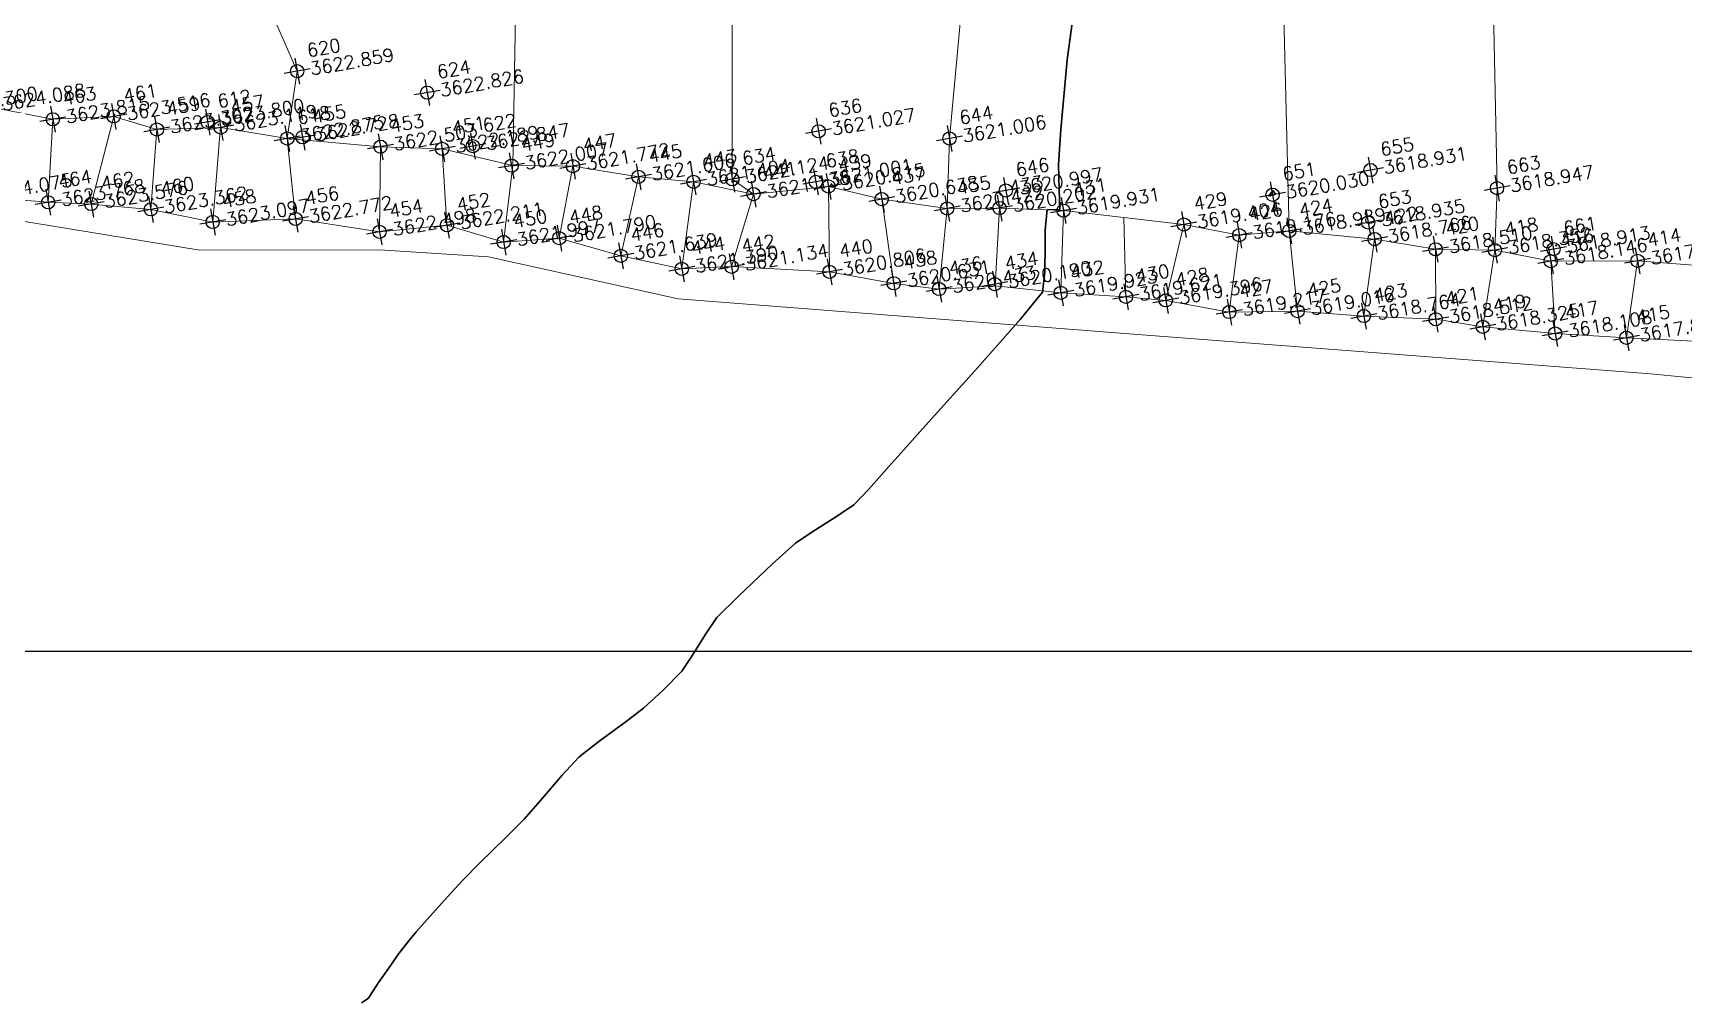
# Model space of a CAD drawing. Header units: millimetres. Extents: x 736950 to 738835, y 8500595 to 8502131.
# Drawn here: x 737865.63 to 737878.12, y 8501297.34 to 8501304.68 of the extents above; entities that cross this region are included whole.
import ezdxf

# ---------------------------------------------------------------- set-up
doc = ezdxf.new("R2010")
doc.units = ezdxf.units.MM
doc.layers.add('CONT-MJR', color=80, linetype='Continuous', lineweight=30)
doc.layers.add('pista', color=251, linetype='Continuous', lineweight=5)
doc.layers.add('Cuadricula Coordenadas', color=5, linetype='Continuous')
doc.styles.add('5mm', font='arial.ttf', dxfattribs={"height": 3})

msp = doc.modelspace()

# ---------------------------------------------------------------- hatches: boundary and pattern name
at = {"layer": 'pista'}
h = msp.add_hatch(dxfattribs=at)
h.set_pattern_fill('HONEY', color=256, scale=3, angle=9.94991650582834, style=0)
h.set_pattern_definition([(9.94991650582834, (1479841.21072825, -18.49207214638591), (0.4979252195647159, 0.4170677100899267), [0.375, -0.75]), (129.9499165058283, (1479841.21072825, -18.49207214638591), (-0.6101538418184378, 0.222682034283025), [0.3749999999999999, -0.7499999999999998]), (69.94991650582834, (1479841.21072825, -18.49207214638591), (-0.112228622253722, 0.6397497443729518), [-0.75, 0.375])])
h.paths.add_polyline_path([(737744.7999806425, 8501250.923935566), (737743.4751223363, 8501250.754223157), (737756.465848178, 8501242.026572531), (737763.5739612179, 8501242.006896213), (737770.002546867, 8501243.455222024), (737769.8468594846, 8501244.342704736), (737763.4750639071, 8501242.907173423), (737756.7405500773, 8501242.925815564)])
h.paths.add_polyline_path([(737794.2809870465, 8501256.017245878), (737809.7820272583, 8501263.709828075), (737823.391616501, 8501273.483615467), (737837.0791595323, 8501280.557800073), (737851.5530432165, 8501285.77819753), (737870.8510758049, 8501293.050216693, -0.9976846880626209), (737871.0089264096, 8501292.63424804), (737865.2748787645, 8501289.581801567, 0.7845063948290762), (737866.1540430214, 8501286.121818589), (737883.2588851704, 8501291.348365877), (737897.4188924351, 8501296.516943583), (737903.2981396064, 8501301.44146652, -0.5512150924587264), (737904.1219025984, 8501301.177325813), (737906.855912117, 8501297.98174819, 0.5618964424650519), (737910.2738656431, 8501298.536066804), (737914.22079628, 8501308.558674501), (737925.6412323939, 8501300.72656757, 0.340189525830376), (737928.7023693406, 8501300.894137181), (737936.9171069289, 8501306.117412793, -0.358727273887905), (737938.1716059428, 8501305.962964654), (737943.1732157968, 8501301.051021611, 0.3417074120720416), (737946.0555081918, 8501300.709858142), (737955.8779356404, 8501307.072689936), (737971.8320576148, 8501314.464803053), (737988.5677626224, 8501323.411181662), (738023.1375471824, 8501336.282937778), (738044.4246208373, 8501357.728329657), (738061.4456776979, 8501362.208386911), (738078.9085143938, 8501363.070318012), (738112.0997810266, 8501372.051506756), (738118.6561313582, 8501373.365123207), (738128.3493353954, 8501376.976906104), (738155.2251721952, 8501366.826195797), (738176.6167526407, 8501363.543890122), (738193.8053773039, 8501353.328603027), (738204.7313956148, 8501340.877429372), (738207.705198212, 8501335.751671141), (738214.35685511, 8501331.742925933), (738229.9282901662, 8501313.374534177), (738233.5603594936, 8501308.186787868), (738234.53883727, 8501308.358438132), (738230.6417003467, 8501313.924784988), (738214.9478837823, 8501332.43754055), (738208.3676942562, 8501336.403214611), (738205.4657963786, 8501341.405035153), (738194.387784551, 8501354.029418997), (738176.9261677533, 8501364.406946706), (738155.4549153853, 8501367.70147717), (738128.3514754312, 8501377.93815071), (738118.4090486554, 8501374.233504975), (738111.8936108743, 8501372.928085677), (738078.7671659255, 8501363.964436961), (738061.3074614278, 8501363.102660457), (738043.958527311, 8501358.536303693), (738022.6381405202, 8501337.057350922), (737988.196920163, 8501324.233464561), (737971.4304040315, 8501315.270615296), (737955.4419368334, 8501307.862588815), (737945.5806043665, 8501301.47455489, -0.3391433520832071), (737943.8038299843, 8501301.693147572), (737938.8116631231, 8501306.59581691, 0.3560082385246841), (737936.4342009705, 8501306.876887502), (737928.158540546, 8501301.61487459, -0.3502196171718997), (737926.1502499409, 8501301.468794718), (737914.5128481541, 8501309.44969617, 0.4302069892023044), (737913.4330382891, 8501309.014522241), (737909.4507249827, 8501298.90206584, -0.5704007069138802), (737907.5397775185, 8501298.566836312), (737904.9064502402, 8501301.644734057, 0.4931454261128044), (737902.7202336333, 8501302.131411942), (737896.9620044216, 8501297.308254998), (737882.9728831241, 8501292.20205278), (737866.0373022418, 8501287.027224885, -0.7384715771871906), (737865.6977918843, 8501288.787355538), (737871.5108758068, 8501291.881875956, 0.9119586051647783), (737870.5337161538, 8501293.892406015), (737851.2416702455, 8501286.62264278), (737836.7183275839, 8501281.384406622), (737822.9200107896, 8501274.252970394), (737809.3164408724, 8501264.483505804), (737793.8201376351, 8501256.79327439), (737778.9884914039, 8501246.402265295), (737769.846859484, 8501244.34270474), (737770.0025468671, 8501243.455222024), (737779.3594973255, 8501245.563292695)])
h.paths.add_polyline_path([(738260.5182952256, 8501271.251537092), (738234.538837269, 8501308.358438132), (738233.56035949, 8501308.186787868), (738259.6897886079, 8501270.86568047), (738269.3749442189, 8501234.589470252), (738274.5057655985, 8501215.583008338), (738279.7983711922, 8501189.602392923), (738280.7089290785, 8501189.641305126), (738275.382018582, 8501215.790318219), (738270.2441657205, 8501234.822827347)])

# ---------------------------------------------------------------- linework, layer by layer
at = {"linetype": 'Continuous', "extrusion": (0.9849591664230046, 0.172787269436437, 0)}
for points, elevation in [([(8245943.655062787, 0), (8245943.45506279, 0)], 2195686.653162655), ([(8245943.325062787, 0), (8245943.125062787, 0)], 2195687.594162655), ([(8245943.616062785, 0), (8245943.416062788, 0)], 2195684.768162655), ([(8245943.558062787, 0), (8245943.358062787, 0)], 2195685.226162654), ([(8245943.393062786, 0), (8245943.193062789, 0)], 2195685.919162655), ([(8245943.335062785, 0), (8245943.135062787, 0)], 2195686.009162654), ([(8245943.404062788, 0), (8245943.204062789, 0)], 2195685.531162654), ([(8245943.166062788, 0), (8245942.966062788, 0)], 2195686.491162654), ([(8245943.155062786, 0), (8245942.955062788, 0)], 2195686.606162654), ([(8245942.525062788, 0), (8245942.325062786, 0)], 2195690.462162655), ([(8245942.300062789, 0), (8245942.100062788, 0)], 2195691.429162655), ([(8245942.983062788, 0), (8245942.783062789, 0)], 2195687.176162655), ([(8245942.887062785, 0), (8245942.687062788, 0)], 2195687.632162654), ([(8245942.866062786, 0), (8245942.666062786, 0)], 2195687.865162655), ([(8245942.670062786, 0), (8245942.470062786, 0)], 2195688.128162654), ([(8245942.586062787, 0), (8245942.386062788, 0)], 2195688.585162655), ([(8245942.421062786, 0), (8245942.221062788, 0)], 2195689.060162655), ([(8245941.514062786, 0), (8245941.314062786, 0)], 2195694.526162655), ([(8245942.312062787, 0), (8245942.112062788, 0)], 2195689.463162654), ([(8245942.280062788, 0), (8245942.080062788, 0)], 2195689.756162654), ([(8245942.142062789, 0), (8245941.942062785, 0)], 2195689.894162654), ([(8245942.151062787, 0), (8245941.951062786, 0)], 2195690.375162654), ([(8245942.101062789, 0), (8245941.901062788, 0)], 2195690.463162655), ([(8245941.838062786, 0), (8245941.638062787, 0)], 2195691.781162655), ([(8245941.213062787, 0), (8245941.013062787, 0)], 2195695.446162655), ([(8245943.003062787, 0), (8245942.803062787, 0)], 2195684.625162655), ([(8245942.934062786, 0), (8245942.734062787, 0)], 2195684.943162654), ([(8245942.816062788, 0), (8245942.616062789, 0)], 2195685.381162655), ([(8245941.937062786, 0), (8245941.737062789, 0)], 2195690.844162655), ([(8245941.781062787, 0), (8245941.581062788, 0)], 2195691.320162655), ([(8245941.716062786, 0), (8245941.516062787, 0)], 2195691.711162655), ([(8245941.613062787, 0), (8245941.413062787, 0)], 2195692.184162654), ([(8245941.458062787, 0), (8245941.258062785, 0)], 2195693.764162655), ([(8245942.641062787, 0), (8245942.441062788, 0)], 2195685.826162655), ([(8245942.555062789, 0), (8245942.355062789, 0)], 2195686.448162655), ([(8245942.310062787, 0), (8245942.110062787, 0)], 2195687.568162654), ([(8245941.352062786, 0), (8245941.152062786, 0)], 2195693.064162654), ([(8245941.126062786, 0), (8245940.926062788, 0)], 2195694.440162655), ([(8245942.350062788, 0), (8245942.150062787, 0)], 2195687.057162655), ([(8245942.111062788, 0), (8245941.911062787, 0)], 2195687.969162654), ([(8245942.067062789, 0), (8245941.867062788, 0)], 2195688.389162655), ([(8245941.200062785, 0), (8245941.000062788, 0)], 2195693.463162655), ([(8245941.166062787, 0), (8245940.966062788, 0)], 2195693.841162655), ([(8245940.994062787, 0), (8245940.794062788, 0)], 2195694.467162654), ([(8245941.855062786, 0), (8245941.655062786, 0)], 2195688.824162654), ([(8245940.838062789, 0), (8245940.638062788, 0)], 2195694.908162654), ([(8245940.754062787, 0), (8245940.554062787, 0)], 2195695.348162655), ([(8245940.685062786, 0), (8245940.485062788, 0)], 2195695.787162655), ([(8245941.678062788, 0), (8245941.478062788, 0)], 2195689.262162655), ([(8245941.628062787, 0), (8245941.428062788, 0)], 2195689.636162654), ([(8245941.463062787, 0), (8245941.263062788, 0)], 2195690.359162654), ([(8245940.599062786, 0), (8245940.399062788, 0)], 2195695.751162655), ([(8245940.488062785, 0), (8245940.288062787, 0)], 2195696.399162655), ([(8245941.293062786, 0), (8245941.093062788, 0)], 2195690.823162654), ([(8245941.191062788, 0), (8245940.991062788, 0)], 2195691.154162654), ([(8245941.155062786, 0), (8245940.955062787, 0)], 2195691.576162654), ([(8245941.004062788, 0), (8245940.804062788, 0)], 2195692.056162655), ([(8245940.888062786, 0), (8245940.688062789, 0)], 2195692.537162655), ([(8245940.810062787, 0), (8245940.610062787, 0)], 2195692.829162655), ([(8245940.640062787, 0), (8245940.440062787, 0)], 2195693.288162655), ([(8245940.557062787, 0), (8245940.357062787, 0)], 2195693.798162654), ([(8245940.434062785, 0), (8245940.234062786, 0)], 2195694.286162654), ([(8245940.316062788, 0), (8245940.116062787, 0)], 2195694.817162655), ([(8245940.198062789, 0), (8245939.998062789, 0)], 2195695.159162654), ([(8245940.054062787, 0), (8245939.854062788, 0)], 2195695.689162654), ([(8245939.929062787, 0), (8245939.729062787, 0)], 2195696.215162654)]:
    msp.add_lwpolyline(points, dxfattribs=dict(at, elevation=elevation))
at = {"linetype": 'Continuous', "extrusion": (-0.172787269436437, 0.9849591664230046, 0)}
for points, elevation in [([(-2195686.753162655, 0), (-2195686.553162655, 0)], 8245943.555062789), ([(-2195687.694162654, 0), (-2195687.494162655, 0)], 8245943.225062788), ([(-2195685.326162654, 0), (-2195685.126162654, 0)], 8245943.458062786), ([(-2195684.868162654, 0), (-2195684.668162654, 0)], 8245943.516062785), ([(-2195685.631162655, 0), (-2195685.431162655, 0)], 8245943.304062787), ([(-2195686.019162654, 0), (-2195685.819162655, 0)], 8245943.293062787), ([(-2195686.109162654, 0), (-2195685.909162654, 0)], 8245943.235062788), ([(-2195690.562162655, 0), (-2195690.362162654, 0)], 8245942.425062787), ([(-2195686.591162655, 0), (-2195686.391162654, 0)], 8245943.066062787), ([(-2195686.706162654, 0), (-2195686.506162655, 0)], 8245943.055062788), ([(-2195687.276162655, 0), (-2195687.076162655, 0)], 8245942.883062788), ([(-2195687.732162654, 0), (-2195687.532162655, 0)], 8245942.787062787), ([(-2195687.965162654, 0), (-2195687.765162654, 0)], 8245942.766062788), ([(-2195691.529162655, 0), (-2195691.329162654, 0)], 8245942.200062788), ([(-2195688.228162655, 0), (-2195688.028162655, 0)], 8245942.570062786), ([(-2195688.685162654, 0), (-2195688.485162654, 0)], 8245942.486062787), ([(-2195689.160162655, 0), (-2195688.960162655, 0)], 8245942.321062787), ([(-2195689.563162654, 0), (-2195689.363162654, 0)], 8245942.212062788), ([(-2195689.856162655, 0), (-2195689.656162655, 0)], 8245942.180062789), ([(-2195690.475162656, 0), (-2195690.275162655, 0)], 8245942.051062788), ([(-2195694.626162655, 0), (-2195694.426162655, 0)], 8245941.414062787), ([(-2195689.994162655, 0), (-2195689.794162654, 0)], 8245942.042062787), ([(-2195690.563162654, 0), (-2195690.363162655, 0)], 8245942.001062789), ([(-2195690.944162655, 0), (-2195690.744162654, 0)], 8245941.837062787), ([(-2195691.881162654, 0), (-2195691.681162655, 0)], 8245941.738062791), ([(-2195693.864162655, 0), (-2195693.664162654, 0)], 8245941.358062787), ([(-2195695.546162655, 0), (-2195695.346162654, 0)], 8245941.113062788), ([(-2195684.725162655, 0), (-2195684.525162654, 0)], 8245942.903062785), ([(-2195685.043162654, 0), (-2195684.843162654, 0)], 8245942.834062787), ([(-2195685.481162655, 0), (-2195685.281162654, 0)], 8245942.716062788), ([(-2195691.420162654, 0), (-2195691.220162654, 0)], 8245941.681062788), ([(-2195691.811162654, 0), (-2195691.611162655, 0)], 8245941.616062786), ([(-2195692.284162654, 0), (-2195692.084162655, 0)], 8245941.513062787), ([(-2195685.926162655, 0), (-2195685.726162655, 0)], 8245942.541062787), ([(-2195686.548162655, 0), (-2195686.348162654, 0)], 8245942.455062787), ([(-2195687.157162655, 0), (-2195686.957162654, 0)], 8245942.250062788), ([(-2195687.668162655, 0), (-2195687.468162654, 0)], 8245942.210062787), ([(-2195693.164162655, 0), (-2195692.964162655, 0)], 8245941.252062787), ([(-2195693.941162655, 0), (-2195693.741162654, 0)], 8245941.066062788), ([(-2195694.540162655, 0), (-2195694.340162654, 0)], 8245941.026062785), ([(-2195688.069162655, 0), (-2195687.869162655, 0)], 8245942.011062788), ([(-2195688.489162655, 0), (-2195688.289162653, 0)], 8245941.967062788), ([(-2195693.563162655, 0), (-2195693.363162654, 0)], 8245941.100062788), ([(-2195694.567162654, 0), (-2195694.367162655, 0)], 8245940.894062788), ([(-2195695.008162655, 0), (-2195694.808162654, 0)], 8245940.738062789), ([(-2195695.887162655, 0), (-2195695.687162654, 0)], 8245940.585062789), ([(-2195688.924162655, 0), (-2195688.724162654, 0)], 8245941.755062788), ([(-2195695.448162655, 0), (-2195695.248162654, 0)], 8245940.654062786), ([(-2195695.851162654, 0), (-2195695.651162655, 0)], 8245940.499062789), ([(-2195696.499162655, 0), (-2195696.299162655, 0)], 8245940.388062786), ([(-2195689.362162654, 0), (-2195689.162162655, 0)], 8245941.578062785), ([(-2195689.736162655, 0), (-2195689.536162654, 0)], 8245941.528062786), ([(-2195690.459162655, 0), (-2195690.259162654, 0)], 8245941.363062786), ([(-2195690.923162655, 0), (-2195690.723162654, 0)], 8245941.193062788), ([(-2195691.254162654, 0), (-2195691.054162654, 0)], 8245941.091062788), ([(-2195691.676162655, 0), (-2195691.476162654, 0)], 8245941.055062788), ([(-2195692.156162655, 0), (-2195691.956162655, 0)], 8245940.904062787), ([(-2195692.637162655, 0), (-2195692.437162654, 0)], 8245940.788062787), ([(-2195692.929162655, 0), (-2195692.729162654, 0)], 8245940.710062787), ([(-2195693.388162654, 0), (-2195693.188162655, 0)], 8245940.540062788), ([(-2195693.898162655, 0), (-2195693.698162654, 0)], 8245940.457062786), ([(-2195694.386162655, 0), (-2195694.186162655, 0)], 8245940.334062788), ([(-2195694.917162655, 0), (-2195694.717162654, 0)], 8245940.216062789), ([(-2195695.259162655, 0), (-2195695.059162655, 0)], 8245940.098062787), ([(-2195695.789162654, 0), (-2195695.589162654, 0)], 8245939.954062788), ([(-2195696.315162655, 0), (-2195696.115162654, 0)], 8245939.829062788)]:
    msp.add_lwpolyline(points, dxfattribs=dict(at, elevation=elevation))
at = {"linetype": 'Continuous'}
for centre in [(737867.62481892, 8501304.391703796), (737868.6086852945, 8501304.22926009), (737865.7749095949, 8501304.027586384), (737866.236042555, 8501304.04959532), (737866.5630643399, 8501303.950611727), (737866.9471291566, 8501304.006818637), (737867.0457971431, 8501303.96524186), (737867.6649194739, 8501303.89110321), (737871.5717779995, 8501303.936846646), (737867.5497485098, 8501303.882067224), (737868.2560656092, 8501303.820178976), (737868.7217945671, 8501303.80441389), (737868.9549185855, 8501303.823989183), (737872.5631106491, 8501303.882316124), (737869.2478291512, 8501303.676380238), (737869.7124696206, 8501303.67260745), (737875.7493399812, 8501303.643260391), (737870.2088351243, 8501303.59216314), (737870.6246074806, 8501303.55443586), (737870.9187297089, 8501303.573543837), (737871.5507089908, 8501303.553439425), (737871.6460247608, 8501303.519396747), (737865.7399790303, 8501303.399097836), (737866.0651183669, 8501303.386082005), (737871.0784987172, 8501303.461464116), (737872.0496313154, 8501303.423695393), (737872.989643994, 8501303.488086108), (737875.0084771835, 8501303.456438778), (737876.7075113823, 8501303.505751971), (737866.5169193794, 8501303.345537648), (737867.6129682872, 8501303.272827322), (737872.5454266926, 8501303.352288503), (737872.9417768995, 8501303.35582598), (737873.425459674, 8501303.336103562), (737866.9854639807, 8501303.250060128), (737868.2482298099, 8501303.17613814), (737868.7584554348, 8501303.225034067), (737874.3373212178, 8501303.231082018), (737874.7565835898, 8501303.150310347), (737875.1347729219, 8501303.182135323), (737875.7316749535, 8501303.24623653), (737869.1878087269, 8501303.098314889), (737869.6090942167, 8501303.127547339), (737875.7810767705, 8501303.120887175), (737876.2423985768, 8501303.043432733), (737876.6902947408, 8501303.03672256), (737877.1346141365, 8501303.04461399), (737870.0741823555, 8501302.993898457), (737870.5361778169, 8501302.895241508), (737870.9131919087, 8501302.910615988), (737877.1140153115, 8501302.95368716), (737877.7714482385, 8501302.956322841), (737871.6538272853, 8501302.873022923), (737872.1402221743, 8501302.785753157), (737872.9057410699, 8501302.779937606), (737872.4838679599, 8501302.74247991), (737873.4046123476, 8501302.71414666), (737873.89842103, 8501302.683002073), (737874.1995065135, 8501302.656629141), (737874.6809766067, 8501302.56849544), (737875.197647125, 8501302.574865336), (737875.6995600323, 8501302.538035547), (737876.2429622472, 8501302.513560407), (737876.6002071801, 8501302.45642847), (737877.1471169051, 8501302.406171603), (737877.6868038352, 8501302.373937812)]:
    msp.add_circle(centre, 0.05, dxfattribs=at)
at = {"layer": 'CONT-MJR', "extrusion": (0.9908362450253961, -0.1350686327167533, 0), "elevation": -417147.8114479606}
msp.add_lwpolyline([(8523064.165331628, 3620), (8523064.708830146, 3620)], dxfattribs=at)
at = {"layer": 'CONT-MJR', "extrusion": (0.9960567368604722, -0.08871852655938445, 0), "elevation": -19259.38407350739}
msp.add_lwpolyline([(8533244.112328187, 3620.000000000013), (8533244.643105062, 3620.000000000013)], dxfattribs=at)
at = {"layer": 'CONT-MJR', "extrusion": (0.9976611546138053, -0.06835364346286732, 0), "elevation": 155052.5342177273}
msp.add_lwpolyline([(8531856.785922265, 3620), (8531857.049675122, 3620)], dxfattribs=at)
at = {"layer": 'CONT-MJR', "elevation": 3620}
for points in [[(737873.39177613, 8501303.49455804), (737873.3871346294, 8501303.686400902)], [(737875.0122632628, 8501303.488487633), (737874.9763131704, 8501303.445638938)], [(737874.9763131704, 8501303.445638938), (737875.0287009111, 8501303.461538548)], [(737875.0181919509, 8501303.479041664), (737875.0122632628, 8501303.488487633)], [(737875.0287009111, 8501303.461538548), (737875.0270331808, 8501303.464405913)], [(737873.2940060436, 8501303.268311478), (737873.3023079535, 8501303.341125138)], [(737873.3023079535, 8501303.341125138), (737873.3972502123, 8501303.345941084)], [(737873.2870018019, 8501303.187935777), (737873.2940060436, 8501303.268311478)], [(737873.2875971308, 8501303.076835047), (737873.2870018019, 8501303.187935777)], [(737872.7546628367, 8501302.122914702), (737873.0985088887, 8501302.51182554)], [(737872.1038729158, 8501301.398784807), (737872.2158845537, 8501301.526332049)], [(737871.9521876725, 8501301.22837632), (737872.1038729158, 8501301.398784807)], [(737871.7083684055, 8501301.020642083), (737871.8375332275, 8501301.110118056)], [(737871.5284964568, 8501300.906814959), (737871.7083684055, 8501301.020642083)], [(737870.6121645335, 8501299.964089466), (737870.7180559882, 8501300.133177243)], [(737870.5353448782, 8501299.849004595), (737870.6121645335, 8501299.964089466)], [(737869.9080491269, 8501299.317887355), (737870.1139088215, 8501299.469794203)], [(737869.757856896, 8501299.199226888), (737869.9080491269, 8501299.317887355)], [(737869.3427744542, 8501298.730056323), (737869.4666424942, 8501298.871228075)], [(737869.2018811568, 8501298.58887452), (737869.3427744542, 8501298.730056323)], [(737869.0079890402, 8501298.398523346), (737869.2018811568, 8501298.58887452)], [(737868.8752209791, 8501298.2662846), (737869.0079890402, 8501298.398523346)], [(737868.6080864307, 8501297.970225342), (737868.759193257, 8501298.139118576)], [(737868.5248697847, 8501297.876246357), (737868.6080864307, 8501297.970225342)], [(737868.3948786613, 8501297.7135316), (737868.4594453732, 8501297.795227896)], [(737868.2413886836, 8501297.491916869), (737868.3152840354, 8501297.59917747)], [(737868.2010193727, 8501297.431016913), (737868.2413886836, 8501297.491916869)], [(737868.1611609288, 8501297.372768002), (737868.2010193727, 8501297.431016913)]]:
    msp.add_lwpolyline(points, dxfattribs=at)
at = {"layer": 'CONT-MJR', "extrusion": (0.9993223362090828, 0.03680853642323658, 0), "elevation": 1050293.901020669}
msp.add_lwpolyline([(8468382.280669516, 3620.000000000003), (8468382.42938725, 3620.000000000003)], dxfattribs=at)
at = {"layer": 'CONT-MJR', "extrusion": (0.8559466962570805, 0.5170640706591292, 0), "elevation": 5027300.266853938}
msp.add_lwpolyline([(6895133.949121625, 3620.000000000009), (6895133.96622053, 3620.000000000009)], dxfattribs=at)
at = {"layer": 'CONT-MJR', "extrusion": (0.9998530021224856, -0.01714567428399258, 0), "elevation": 592004.2482450616}
msp.add_lwpolyline([(8512704.531313485, 3620), (8512704.738378646, 3620)], dxfattribs=at)
at = {"layer": 'CONT-MJR', "extrusion": (0.9926550135624973, -0.1209794364726439, 0), "elevation": -296029.2156887754}
msp.add_lwpolyline([(8528128.257116774, 3620.000000000013), (8528128.409612758, 3620.000000000013)], dxfattribs=at)
at = {"layer": 'CONT-MJR', "extrusion": (0.7775348978905456, -0.628839790854824, 0), "elevation": -4772235.209224673}
msp.add_lwpolyline([(7074063.34541264, 3620), (7074063.611122754, 3620)], dxfattribs=at)
at = {"layer": 'CONT-MJR', "extrusion": (0.7427760712609983, -0.6695399226051247, 0), "elevation": -5143886.939620103}
msp.add_lwpolyline([(6808598.534558672, 3620), (6808599.058510755, 3620)], dxfattribs=at)
at = {"layer": 'CONT-MJR', "extrusion": (0.7409657090122241, -0.6715428639096778, 0), "elevation": -5162250.364349421}
msp.add_lwpolyline([(6794685.734039824, 3620), (6794686.013949648, 3620)], dxfattribs=at)
at = {"layer": 'CONT-MJR', "extrusion": (0.7179617887602607, -0.6960825165741249, 0), "elevation": -5387843.286534205}
msp.add_lwpolyline([(6617229.037389256, 3620.00000000001), (6617229.202103125, 3620.00000000001)], dxfattribs=at)
at = {"layer": 'CONT-MJR', "extrusion": (-0.6686392986174299, 0.743586907055518, 0), "elevation": 5828086.168161863}
msp.add_lwpolyline([(-6232975.092208614, 3620.00000000001), (-6232975.327326562, 3620.00000000001)], dxfattribs=at)
at = {"layer": 'CONT-MJR', "extrusion": (0.5572296435378099, -0.8303584312588904, 0), "elevation": -6647962.995841877}
msp.add_lwpolyline([(5349874.561192851, 3620), (5349874.718785082, 3620)], dxfattribs=at)
at = {"layer": 'CONT-MJR', "extrusion": (0.6858728382506276, -0.7277214094349764, 0), "elevation": -5680492.669778262}
msp.add_lwpolyline([(6367775.544652453, 3620.000000000013), (6367775.899967595, 3620.000000000013)], dxfattribs=at)
at = {"layer": 'CONT-MJR', "extrusion": (0.7062517629041523, -0.7079607668471306, 0), "elevation": -5497464.493900265}
msp.add_lwpolyline([(6526441.871029309, 3620.000000000003), (6526442.100929434, 3620.000000000003)], dxfattribs=at)
at = {"layer": 'CONT-MJR', "extrusion": (0.8266429217552228, -0.5627268252997975, 0), "elevation": -4173954.028612152}
msp.add_lwpolyline([(7442759.227461034, 3620.000000000013), (7442759.375705427, 3620.000000000013)], dxfattribs=at)
at = {"layer": 'CONT-MJR', "extrusion": (0.7113963040677735, -0.702791077460942, 0), "elevation": -5449719.30897563}
msp.add_lwpolyline([(6566361.920545274, 3620.000000000003), (6566362.120915495, 3620.000000000003)], dxfattribs=at)
at = {"layer": 'CONT-MJR', "extrusion": (-0.6788042408612924, 0.7343192783719659, 0), "elevation": 5741798.71266239}
msp.add_lwpolyline([(-6312550.548383057, 3620.00000000001), (-6312550.749219962, 3620.00000000001)], dxfattribs=at)
at = {"layer": 'CONT-MJR', "extrusion": (-0.6018578644610048, 0.7986032250037806, 0), "elevation": 6345072.242293823}
msp.add_lwpolyline([(-5705839.396635308, 3620.00000000001), (-5705839.563350439, 3620.00000000001)], dxfattribs=at)
at = {"layer": 'CONT-MJR', "extrusion": (0.7346784165974085, -0.6784155247235464, 0), "elevation": -5225316.371717958}
msp.add_lwpolyline([(6746303.147924609, 3620.000000000003), (6746303.333662948, 3620.000000000003)], dxfattribs=at)
at = {"layer": 'CONT-MJR', "extrusion": (0.7572433708605157, -0.6531328174941168, 0), "elevation": -4993730.521949339}
msp.add_lwpolyline([(6919478.977632541, 3620.000000000009), (6919479.230577465, 3620.000000000009)], dxfattribs=at)
at = {"layer": 'CONT-MJR', "extrusion": (0.738717971119685, -0.6740146579599113, 0), "elevation": -5184922.644709395}
msp.add_lwpolyline([(6777396.072560173, 3620), (6777396.244704386, 3620)], dxfattribs=at)
at = {"layer": 'CONT-MJR', "extrusion": (0.7780049021837174, -0.6282582050225085, 0), "elevation": -4766944.81457644}
msp.add_lwpolyline([(7077623.273484806, 3620), (7077623.377620989, 3620)], dxfattribs=at)
at = {"layer": 'CONT-MJR', "extrusion": (0.8207573729570369, -0.5712769334890596, 0), "elevation": -4250984.363095251}
msp.add_lwpolyline([(7399029.832701066, 3620), (7399029.972028637, 3620)], dxfattribs=at)
at = {"layer": 'CONT-MJR', "extrusion": (0.5703801674691056, -0.8213808279707502, 0), "elevation": -6561937.309536654}
msp.add_lwpolyline([(5455042.119288064, 3620), (5455042.180331701, 3620)], dxfattribs=at)
at = {"layer": 'Cuadricula Coordenadas', "color": 8}
msp.add_line((736950.2264744169, 8501300), (738552.8979275209, 8501300), dxfattribs=at)
at = {"layer": 'pista'}
for p, q in [((737865.7749095949, 8501304.027586384), (737865.7399790303, 8501303.399097836)), ((737866.236042555, 8501304.04959532), (737866.0651183669, 8501303.386082005)), ((737866.5630643399, 8501303.950611727), (737866.5169193794, 8501303.345537648)), ((737867.0444148451, 8501303.973121533), (737866.9854639807, 8501303.250060128)), ((737867.5497485098, 8501303.882067224), (737867.6129682872, 8501303.272827322)), ((737868.2560656092, 8501303.820178976), (737868.2482298099, 8501303.17613814)), ((737868.7217945671, 8501303.80441389), (737868.7584554348, 8501303.225034067)), ((737869.25684642, 8501303.677962098), (737869.1878087269, 8501303.098314889)), ((737869.7124696206, 8501303.67260745), (737869.6090942167, 8501303.127547339)), ((737870.2088351243, 8501303.59216314), (737870.0741823555, 8501302.993898457)), ((737870.6246074806, 8501303.55443586), (737870.5361778169, 8501302.895241508)), ((737871.0784987172, 8501303.461464116), (737870.9131919087, 8501302.910615988)), ((737871.6475798464, 8501303.510532113), (737871.6538272853, 8501302.873022923)), ((737864.895053739, 8501303.361240616), (737866.8881583473, 8501303.037380526)), ((737872.0496313154, 8501303.423695393), (737872.1402221743, 8501302.785753157)), ((737872.5454266926, 8501303.352288503), (737872.4838679599, 8501302.74247991)), ((737872.9417768995, 8501303.35582598), (737872.9081600918, 8501302.766148178)), ((737873.425459674, 8501303.336103562), (737873.4046123476, 8501302.71414666)), ((737873.89842103, 8501302.683002073), (737873.8813904459, 8501303.28359279)), ((737874.3373212178, 8501303.231082018), (737874.1995065135, 8501302.656629141)), ((737874.7565835898, 8501303.150310347), (737874.6809766067, 8501302.56849544)), ((737875.1347729219, 8501303.182135323), (737875.197647125, 8501302.574865336)), ((737875.7810767705, 8501303.120887175), (737875.6995600323, 8501302.538035547)), ((737866.8881583473, 8501303.037380526), (737868.2480611498, 8501303.038799986)), ((737868.2480611498, 8501303.038799986), (737869.0723193234, 8501302.987609563)), ((737869.0723193234, 8501302.987609563), (737870.5088492339, 8501302.667820876)), ((737876.2423985768, 8501303.043432733), (737876.2429622472, 8501302.513560407)), ((737876.6902947408, 8501303.03672256), (737876.6002071801, 8501302.45642847)), ((737877.1140153115, 8501302.95368716), (737877.1471169051, 8501302.406171603)), ((737877.7714482385, 8501302.956322841), (737877.6868038352, 8501302.373937812)), ((737870.5088492339, 8501302.667820876), (737873.8561106572, 8501302.409052836)), ((737873.8561106572, 8501302.409052836), (737877.8681145147, 8501302.101937605)), ((737877.8681145147, 8501302.101937605), (737882.3982842265, 8501301.6405139))]:
    msp.add_line(p, q, dxfattribs=at)
for points in [[(737869.3401796041, 8501308.376023779), (737867.3862866135, 8501308.581506575), (737867.3733913668, 8501306.83196386), (737867.203708091, 8501305.906728437), (737867.0874618288, 8501305.579724148), (737867.2009538156, 8501305.361045), (737867.62481892, 8501304.391703796), (737867.5497485098, 8501303.882067224)], [(737870.9232635032, 8501308.276056936), (737869.3401796041, 8501308.376023779), (737869.25684642, 8501303.677962098)], [(737872.957232714, 8501308.146553077), (737870.9232635032, 8501308.276056936), (737870.9187297089, 8501303.573543837), (737871.0784987172, 8501303.461464116)], [(737875.0144253946, 8501307.95411536), (737872.957232714, 8501308.146553077), (737872.5631106491, 8501303.882316124), (737872.5454266926, 8501303.352288503)], [(737877.1070965023, 8501307.763050752), (737875.0144253946, 8501307.95411536), (737875.1347729219, 8501303.182135323)], [(737879.3685021253, 8501307.667127853), (737877.1137821864, 8501307.767043775), (737876.6492436585, 8501306.314936526), (737876.7075113823, 8501303.505751971), (737876.6902947408, 8501303.03672256), (737876.6902947408, 8501303.03672256)], [(737878.3900179369, 8501302.90848428), (737877.7714482385, 8501302.956322841), (737877.1140153115, 8501302.95368716), (737876.6902947408, 8501303.03672256), (737876.2423985768, 8501303.043432733), (737875.7810767705, 8501303.120887175), (737875.1347729219, 8501303.182135323), (737874.7565835898, 8501303.150310347), (737874.3373212178, 8501303.231082018), (737873.425459674, 8501303.336103562), (737872.9417768995, 8501303.35582598), (737872.5454266926, 8501303.352288503), (737872.0496313154, 8501303.423695393), (737871.6460247608, 8501303.519396747), (737871.0784987172, 8501303.461464116), (737870.6246074806, 8501303.55443586), (737870.2088351243, 8501303.59216314), (737869.7124696206, 8501303.67260745), (737869.25684642, 8501303.677962098), (737868.7217945671, 8501303.80441389), (737868.2560656092, 8501303.820178976), (737867.5497485098, 8501303.882067224), (737867.0457971431, 8501303.96524186), (737866.5630643399, 8501303.950611727), (737866.236042555, 8501304.04959532), (737865.7749095949, 8501304.027586384), (737865.2902600724, 8501304.122269226)], [(737865.1881962739, 8501303.442408225), (737865.7399790303, 8501303.399097836), (737866.0651183669, 8501303.386082005), (737866.5169193794, 8501303.345537648), (737866.9854639807, 8501303.250060128), (737867.6129682872, 8501303.272827322), (737868.2482298099, 8501303.17613814), (737868.7584554348, 8501303.225034067), (737869.1878087269, 8501303.098314889), (737869.6090942167, 8501303.127547339), (737870.0741823555, 8501302.993898457), (737870.5361778169, 8501302.895241508), (737870.9127308449, 8501302.913244244), (737871.6538272853, 8501302.873022923), (737872.1402221743, 8501302.785753157), (737872.4838679599, 8501302.74247991), (737872.9081600918, 8501302.766148178), (737873.4046123476, 8501302.71414666), (737873.89842103, 8501302.683002073), (737874.1995065135, 8501302.656629141), (737874.6809766067, 8501302.56849544), (737875.197647125, 8501302.574865336), (737875.6995600323, 8501302.538035547), (737876.2429622472, 8501302.513560407), (737876.6002071801, 8501302.45642847), (737877.1471169051, 8501302.406171603), (737877.6868038352, 8501302.373937812), (737878.2501297855, 8501302.345850913)]]:
    msp.add_lwpolyline(points, dxfattribs=at)

# ---------------------------------------------------------------- texts
at = {"color": 2, "char_height": 0.1, "attachment_point": 1, "rotation": 9.94991650582834, "style": '5mm'}
for s, insert, width in [('\\Ftxt.shx;\\W1.0000000000;\\T1.0000000000;\\o\\l620', (737867.6904852556, 8501304.596124763), 0.3833333333333333), ('\\Ftxt.shx;\\W1.0000000000;\\T1.0000000000;\\o\\l624', (737868.67435163, 8501304.433681058), 0.4), ('\\Ftxt.shx;\\W1.0000000000;\\T1.0000000000;\\o\\l463', (737865.8405759304, 8501304.232007353), 0.4), ('\\Ftxt.shx;\\W1.0000000000;\\T1.0000000000;\\o\\l461', (737866.3017088905, 8501304.25401629), 0.3666666666666667), ('\\Ftxt.shx;\\W1.0000000000;\\T1.0000000000;\\o\\l459', (737866.6287306754, 8501304.155032696), 0.4), ('\\Ftxt.shx;\\W1.0000000000;\\T1.0000000000;\\o\\l612', (737867.0127954921, 8501304.211239606), 0.3666666666666667), ('\\Ftxt.shx;\\W1.0000000000;\\T1.0000000000;\\o\\l457', (737867.1114634786, 8501304.169662828), 0.4), ('\\Ftxt.shx;\\W1.0000000000;\\T1.0000000000;\\o\\l618', (737867.6154148453, 8501304.086488193), 0.3666666666666667), ('\\Ftxt.shx;\\W1.0000000000;\\T1.0000000000;\\o\\l455', (737867.7305858094, 8501304.095524179), 0.4), ('\\Ftxt.shx;\\W1.0000000000;\\T1.0000000000;\\o\\l453', (737868.3217319447, 8501304.024599945), 0.4), ('\\Ftxt.shx;\\W1.0000000000;\\T1.0000000000;\\o\\l622', (737869.020584921, 8501304.02841015), 0.4), ('\\Ftxt.shx;\\W1.0000000000;\\T1.0000000000;\\o\\l636', (737871.637444335, 8501304.141267613), 0.4), ('\\Ftxt.shx;\\W1.0000000000;\\T1.0000000000;\\o\\l644', (737872.6287769846, 8501304.08673709), 0.4), ('\\Ftxt.shx;\\W1.0000000000;\\T1.0000000000;\\o\\l451', (737868.7874609026, 8501304.00883486), 0.3666666666666667), ('\\Ftxt.shx;\\W1.0000000000;\\T1.0000000000;\\o\\l449', (737869.3134954867, 8501303.880801205), 0.4), ('\\Ftxt.shx;\\W1.0000000000;\\T1.0000000000;\\o\\l447', (737869.7781359561, 8501303.877028419), 0.4), ('\\Ftxt.shx;\\W1.0000000000;\\T1.0000000000;\\o\\l445', (737870.2745014598, 8501303.796584109), 0.4), ('\\Ftxt.shx;\\W1.0000000000;\\T1.0000000000;\\o\\l634', (737870.9843960444, 8501303.777964806), 0.4), ('\\Ftxt.shx;\\W1.0000000000;\\T1.0000000000;\\o\\l655', (737875.8150063168, 8501303.847681358), 0.4), ('\\Ftxt.shx;\\W1.0000000000;\\T1.0000000000;\\o\\l443', (737870.6902738161, 8501303.75885683), 0.4), ('\\Ftxt.shx;\\W1.0000000000;\\T1.0000000000;\\o\\l441', (737871.1441650527, 8501303.665885083), 0.3666666666666667), ('\\Ftxt.shx;\\W1.0000000000;\\T1.0000000000;\\o\\l638', (737871.6163753263, 8501303.757860392), 0.4), ('\\Ftxt.shx;\\W1.0000000000;\\T1.0000000000;\\o\\l439', (737871.7116910963, 8501303.723817715), 0.4), ('\\Ftxt.shx;\\W1.0000000000;\\T1.0000000000;\\o\\l646', (737873.0553103295, 8501303.692507075), 0.4), ('\\Ftxt.shx;\\W1.0000000000;\\T1.0000000000;\\o\\l651', (737875.074143519, 8501303.660859747), 0.3666666666666667), ('\\Ftxt.shx;\\W1.0000000000;\\T1.0000000000;\\o\\l663', (737876.7731777178, 8501303.710172938), 0.4), ('\\Ftxt.shx;\\W1.0000000000;\\T1.0000000000;\\o\\l464', (737865.8056453659, 8501303.603518803), 0.4), ('\\Ftxt.shx;\\W1.0000000000;\\T1.0000000000;\\o\\l462', (737866.1307847024, 8501303.590502972), 0.4), ('\\Ftxt.shx;\\W1.0000000000;\\T1.0000000000;\\o\\l460', (737866.5825857149, 8501303.549958616), 0.3833333333333333), ('\\Ftxt.shx;\\W1.0000000000;\\T1.0000000000;\\o\\l437', (737872.1152976509, 8501303.628116362), 0.4), ('\\Ftxt.shx;\\W1.0000000000;\\T1.0000000000;\\o\\l435', (737872.6110930281, 8501303.556709472), 0.4), ('\\Ftxt.shx;\\W1.0000000000;\\T1.0000000000;\\o\\l433', (737873.007443235, 8501303.560246946), 0.4), ('\\Ftxt.shx;\\W1.0000000000;\\T1.0000000000;\\o\\l431', (737873.4911260095, 8501303.540524531), 0.3666666666666667), ('\\Ftxt.shx;\\W1.0000000000;\\T1.0000000000;\\o\\l458', (737867.0511303162, 8501303.454481095), 0.4), ('\\Ftxt.shx;\\W1.0000000000;\\T1.0000000000;\\o\\l456', (737867.6786346227, 8501303.47724829), 0.4), ('\\Ftxt.shx;\\W1.0000000000;\\T1.0000000000;\\o\\l452', (737868.8241217703, 8501303.429455034), 0.4), ('\\Ftxt.shx;\\W1.0000000000;\\T1.0000000000;\\o\\l429', (737874.4029875533, 8501303.435502985), 0.4), ('\\Ftxt.shx;\\W1.0000000000;\\T1.0000000000;\\o\\l653', (737875.797341289, 8501303.450657496), 0.4), ('\\Ftxt.shx;\\W1.0000000000;\\T1.0000000000;\\o\\l454', (737868.3138961454, 8501303.380559107), 0.4), ('\\Ftxt.shx;\\W1.0000000000;\\T1.0000000000;\\o\\l450', (737869.2534750624, 8501303.302735858), 0.3833333333333333), ('\\Ftxt.shx;\\W1.0000000000;\\T1.0000000000;\\o\\l448', (737869.6747605522, 8501303.331968307), 0.4), ('\\Ftxt.shx;\\W1.0000000000;\\T1.0000000000;\\o\\l426', (737874.8222499253, 8501303.354731314), 0.4), ('\\Ftxt.shx;\\W1.0000000000;\\T1.0000000000;\\o\\l424', (737875.2004392574, 8501303.38655629), 0.4), ('\\Ftxt.shx;\\W1.0000000000;\\T1.0000000000;\\o\\l422', (737875.846743106, 8501303.325308144), 0.4), ('\\Ftxt.shx;\\W1.0000000000;\\T1.0000000000;\\o\\l446', (737870.1398486911, 8501303.198319424), 0.4), ('\\Ftxt.shx;\\W1.0000000000;\\T1.0000000000;\\o\\l420', (737876.3080649123, 8501303.2478537), 0.3833333333333333), ('\\Ftxt.shx;\\W1.0000000000;\\T1.0000000000;\\o\\l418', (737876.7559610764, 8501303.241143528), 0.3666666666666667), ('\\Ftxt.shx;\\W1.0000000000;\\T1.0000000000;\\o\\l416', (737877.179681647, 8501303.158108128), 0.3666666666666667), ('\\Ftxt.shx;\\W1.0000000000;\\T1.0000000000;\\o\\l661', (737877.200280472, 8501303.249034958), 0.3666666666666667), ('\\Ftxt.shx;\\W1.0000000000;\\T1.0000000000;\\o\\l414', (737877.837114574, 8501303.16074381), 0.3666666666666667), ('\\Ftxt.shx;\\W1.0000000000;\\T1.0000000000;\\o\\l444', (737870.6018441524, 8501303.099662477), 0.4), ('\\Ftxt.shx;\\W1.0000000000;\\T1.0000000000;\\o\\l442', (737870.9788582443, 8501303.115036957), 0.4), ('\\Ftxt.shx;\\W1.0000000000;\\T1.0000000000;\\o\\l440', (737871.7194936208, 8501303.07744389), 0.3833333333333333), ('\\Ftxt.shx;\\W1.0000000000;\\T1.0000000000;\\o\\l438', (737872.2058885099, 8501302.990174126), 0.4), ('\\Ftxt.shx;\\W1.0000000000;\\T1.0000000000;\\o\\l436', (737872.5495342955, 8501302.946900876), 0.4), ('\\Ftxt.shx;\\W1.0000000000;\\T1.0000000000;\\o\\l434', (737872.9714074055, 8501302.984358575), 0.4), ('\\Ftxt.shx;\\W1.0000000000;\\T1.0000000000;\\o\\l432', (737873.4702786831, 8501302.91856763), 0.4), ('\\Ftxt.shx;\\W1.0000000000;\\T1.0000000000;\\o\\l430', (737873.9640873655, 8501302.887423042), 0.3833333333333333), ('\\Ftxt.shx;\\W1.0000000000;\\T1.0000000000;\\o\\l428', (737874.2651728491, 8501302.86105011), 0.4), ('\\Ftxt.shx;\\W1.0000000000;\\T1.0000000000;\\o\\l427', (737874.7466429422, 8501302.772916408), 0.4), ('\\Ftxt.shx;\\W1.0000000000;\\T1.0000000000;\\o\\l425', (737875.2633134605, 8501302.779286304), 0.4), ('\\Ftxt.shx;\\W1.0000000000;\\T1.0000000000;\\o\\l423', (737875.7652263679, 8501302.742456514), 0.4), ('\\Ftxt.shx;\\W1.0000000000;\\T1.0000000000;\\o\\l421', (737876.3086285827, 8501302.717981374), 0.3666666666666667), ('\\Ftxt.shx;\\W1.0000000000;\\T1.0000000000;\\o\\l419', (737876.6658735157, 8501302.660849439), 0.3666666666666667), ('\\Ftxt.shx;\\W1.0000000000;\\T1.0000000000;\\o\\l417', (737877.2127832406, 8501302.610592572), 0.3666666666666666), ('\\Ftxt.shx;\\W1.0000000000;\\T1.0000000000;\\o\\l415', (737877.7524701707, 8501302.578358779), 0.3666666666666667)]:
    msp.add_mtext(s, dxfattribs=dict(at, insert=insert, width=width))
at = {"color": 1, "char_height": 0.1, "attachment_point": 1, "rotation": 9.94991650582834, "style": '5mm'}
for s, insert, width in [('\\Ftxt.shx;\\W1.0000000000;\\T1.0000000000;\\o\\l3622.859', (737867.7146754733, 8501304.458230479), 0.8333333333333334), ('\\Ftxt.shx;\\W1.0000000000;\\T1.0000000000;\\o\\l3622.826', (737868.6985418479, 8501304.295786774), 0.8333333333333334), ('\\Ftxt.shx;\\W1.0000000000;\\T1.0000000000;\\o\\l3624.300', (737865.0197775817, 8501304.165178686), 0.8000000000000002), ('\\Ftxt.shx;\\W1.0000000000;\\T1.0000000000;\\o\\l3624.088', (737865.3801166258, 8501304.18879591), 0.8166666666666668), ('\\Ftxt.shx;\\W1.0000000000;\\T1.0000000000;\\o\\l3623.815', (737865.8647661483, 8501304.094113069), 0.7999999999999999), ('\\Ftxt.shx;\\W1.0000000000;\\T1.0000000000;\\o\\l3623.516', (737866.3258991082, 8501304.116122006), 0.7999999999999999), ('\\Ftxt.shx;\\W1.0000000000;\\T1.0000000000;\\o\\l3623.302', (737866.6529208933, 8501304.017138412), 0.8166666666666668), ('\\Ftxt.shx;\\W1.0000000000;\\T1.0000000000;\\o\\l3623.800', (737867.0369857098, 8501304.073345322), 0.8000000000000002), ('\\Ftxt.shx;\\W1.0000000000;\\T1.0000000000;\\o\\l3623.119', (737867.1356536965, 8501304.031768544), 0.7666666666666666), ('\\Ftxt.shx;\\W1.0000000000;\\T1.0000000000;\\o\\l3622.728', (737867.7547760273, 8501303.957629895), 0.8333333333333334), ('\\Ftxt.shx;\\W1.0000000000;\\T1.0000000000;\\o\\l3621.027', (737871.6616345529, 8501304.003373329), 0.7833333333333334), ('\\Ftxt.shx;\\W1.0000000000;\\T1.0000000000;\\o\\l3622.875', (737867.6396050631, 8501303.948593909), 0.8333333333333334), ('\\Ftxt.shx;\\W1.0000000000;\\T1.0000000000;\\o\\l3622.503', (737868.3459221625, 8501303.886705661), 0.8166666666666668), ('\\Ftxt.shx;\\W1.0000000000;\\T1.0000000000;\\o\\l3622.189', (737868.8116511204, 8501303.870940575), 0.7999999999999999), ('\\Ftxt.shx;\\W1.0000000000;\\T1.0000000000;\\o\\l3622.847', (737869.0447751388, 8501303.890515866), 0.8333333333333334), ('\\Ftxt.shx;\\W1.0000000000;\\T1.0000000000;\\o\\l3621.006', (737872.6529672024, 8501303.948842807), 0.7666666666666668), ('\\Ftxt.shx;\\W1.0000000000;\\T1.0000000000;\\o\\l3622.007', (737869.3376857045, 8501303.74290692), 0.8000000000000002), ('\\Ftxt.shx;\\W1.0000000000;\\T1.0000000000;\\o\\l3621.772', (737869.802326174, 8501303.739134135), 0.8), ('\\Ftxt.shx;\\W1.0000000000;\\T1.0000000000;\\o\\l3618.931', (737875.8391965346, 8501303.709787074), 0.7666666666666666), ('\\Ftxt.shx;\\W1.0000000000;\\T1.0000000000;\\o\\l3621.606', (737870.2986916776, 8501303.658689825), 0.7833333333333334), ('\\Ftxt.shx;\\W1.0000000000;\\T1.0000000000;\\o\\l3621.404', (737870.714464034, 8501303.620962545), 0.7833333333333334), ('\\Ftxt.shx;\\W1.0000000000;\\T1.0000000000;\\o\\l3622.124', (737871.0085862622, 8501303.640070522), 0.7999999999999999), ('\\Ftxt.shx;\\W1.0000000000;\\T1.0000000000;\\o\\l3621.001', (737871.6405655441, 8501303.619966108), 0.7333333333333334), ('\\Ftxt.shx;\\W1.0000000000;\\T1.0000000000;\\o\\l3620.815', (737871.735881314, 8501303.585923431), 0.7833333333333332), ('\\Ftxt.shx;\\W1.0000000000;\\T1.0000000000;\\o\\l3624.075', (737865.2780528272, 8501303.508934908), 0.8166666666666668), ('\\Ftxt.shx;\\W1.0000000000;\\T1.0000000000;\\o\\l3623.768', (737865.8298355837, 8501303.465624519), 0.8333333333333334), ('\\Ftxt.shx;\\W1.0000000000;\\T1.0000000000;\\o\\l3623.576', (737866.1549749202, 8501303.452608688), 0.8333333333333334), ('\\Ftxt.shx;\\W1.0000000000;\\T1.0000000000;\\o\\l3621.138', (737871.1683552704, 8501303.5279908), 0.7666666666666666), ('\\Ftxt.shx;\\W1.0000000000;\\T1.0000000000;\\o\\l3620.638', (737872.1394878688, 8501303.490222078), 0.8166666666666667), ('\\Ftxt.shx;\\W1.0000000000;\\T1.0000000000;\\o\\l3620.997', (737873.0795005473, 8501303.554612791), 0.8166666666666667), ('\\Ftxt.shx;\\W1.0000000000;\\T1.0000000000;\\o\\l3620.030', (737875.0983337369, 8501303.522965463), 0.7833333333333334), ('\\Ftxt.shx;\\W1.0000000000;\\T1.0000000000;\\o\\l3618.947', (737876.7973679357, 8501303.572278654), 0.7999999999999999), ('\\Ftxt.shx;\\W1.0000000000;\\T1.0000000000;\\o\\l3623.362', (737866.6067759326, 8501303.412064333), 0.8333333333333334), ('\\Ftxt.shx;\\W1.0000000000;\\T1.0000000000;\\o\\l3622.772', (737867.7028248406, 8501303.339354007), 0.8333333333333334), ('\\Ftxt.shx;\\W1.0000000000;\\T1.0000000000;\\o\\l3620.422', (737872.6352832459, 8501303.418815188), 0.8166666666666667), ('\\Ftxt.shx;\\W1.0000000000;\\T1.0000000000;\\o\\l3620.202', (737873.0316334529, 8501303.422352662), 0.8), ('\\Ftxt.shx;\\W1.0000000000;\\T1.0000000000;\\o\\l3619.931', (737873.5153162273, 8501303.402630247), 0.7666666666666666), ('\\Ftxt.shx;\\W1.0000000000;\\T1.0000000000;\\o\\l3623.097', (737867.0753205341, 8501303.316586813), 0.8166666666666668), ('\\Ftxt.shx;\\W1.0000000000;\\T1.0000000000;\\o\\l3622.498', (737868.3380863633, 8501303.242664823), 0.8333333333333334), ('\\Ftxt.shx;\\W1.0000000000;\\T1.0000000000;\\o\\l3622.211', (737868.8483119882, 8501303.29156075), 0.7666666666666666), ('\\Ftxt.shx;\\W1.0000000000;\\T1.0000000000;\\o\\l3619.404', (737874.4271777711, 8501303.297608702), 0.7833333333333334), ('\\Ftxt.shx;\\W1.0000000000;\\T1.0000000000;\\o\\l3619.176', (737874.8464401432, 8501303.21683703), 0.7666666666666666), ('\\Ftxt.shx;\\W1.0000000000;\\T1.0000000000;\\o\\l3618.989', (737875.2246294753, 8501303.248662006), 0.7999999999999999), ('\\Ftxt.shx;\\W1.0000000000;\\T1.0000000000;\\o\\l3618.935', (737875.8215315068, 8501303.312763214), 0.7999999999999999), ('\\Ftxt.shx;\\W1.0000000000;\\T1.0000000000;\\o\\l3621.997', (737869.2776652803, 8501303.164841574), 0.8), ('\\Ftxt.shx;\\W1.0000000000;\\T1.0000000000;\\o\\l3621.790', (737869.6989507701, 8501303.194074024), 0.7833333333333334), ('\\Ftxt.shx;\\W1.0000000000;\\T1.0000000000;\\o\\l3618.766', (737875.8709333237, 8501303.18741386), 0.7999999999999999), ('\\Ftxt.shx;\\W1.0000000000;\\T1.0000000000;\\o\\l3618.510', (737876.3322551302, 8501303.109959416), 0.75), ('\\Ftxt.shx;\\W1.0000000000;\\T1.0000000000;\\o\\l3618.352', (737876.7801512942, 8501303.103249244), 0.8), ('\\Ftxt.shx;\\W1.0000000000;\\T1.0000000000;\\o\\l3618.913', (737877.2244706899, 8501303.111140674), 0.7666666666666666), ('\\Ftxt.shx;\\W1.0000000000;\\T1.0000000000;\\o\\l3621.639', (737870.1640389088, 8501303.06042514), 0.8), ('\\Ftxt.shx;\\W1.0000000000;\\T1.0000000000;\\o\\l3621.390', (737870.6260343703, 8501302.961768193), 0.7833333333333334), ('\\Ftxt.shx;\\W1.0000000000;\\T1.0000000000;\\o\\l3621.134', (737871.0030484621, 8501302.977142673), 0.7666666666666666), ('\\Ftxt.shx;\\W1.0000000000;\\T1.0000000000;\\o\\l3618.146', (737877.2038718648, 8501303.020213844), 0.7666666666666666), ('\\Ftxt.shx;\\W1.0000000000;\\T1.0000000000;\\o\\l3617.872', (737877.8613047919, 8501303.022849526), 0.7999999999999999), ('\\Ftxt.shx;\\W1.0000000000;\\T1.0000000000;\\o\\l3620.806', (737871.7436838386, 8501302.939549606), 0.8), ('\\Ftxt.shx;\\W1.0000000000;\\T1.0000000000;\\o\\l3620.631', (737872.2300787277, 8501302.852279842), 0.7833333333333332), ('\\Ftxt.shx;\\W1.0000000000;\\T1.0000000000;\\o\\l3620.190', (737872.9955976233, 8501302.846464291), 0.7666666666666666), ('\\Ftxt.shx;\\W1.0000000000;\\T1.0000000000;\\o\\l3620.433', (737872.5737245133, 8501302.809006592), 0.8166666666666667), ('\\Ftxt.shx;\\W1.0000000000;\\T1.0000000000;\\o\\l3619.923', (737873.494468901, 8501302.780673346), 0.8), ('\\Ftxt.shx;\\W1.0000000000;\\T1.0000000000;\\o\\l3619.621', (737873.9882775834, 8501302.749528758), 0.7666666666666666), ('\\Ftxt.shx;\\W1.0000000000;\\T1.0000000000;\\o\\l3619.396', (737874.2893630669, 8501302.723155826), 0.8), ('\\Ftxt.shx;\\W1.0000000000;\\T1.0000000000;\\o\\l3619.217', (737874.77083316, 8501302.635022124), 0.7666666666666666), ('\\Ftxt.shx;\\W1.0000000000;\\T1.0000000000;\\o\\l3619.016', (737875.2875036784, 8501302.64139202), 0.75), ('\\Ftxt.shx;\\W1.0000000000;\\T1.0000000000;\\o\\l3618.764', (737875.7894165857, 8501302.60456223), 0.7999999999999999), ('\\Ftxt.shx;\\W1.0000000000;\\T1.0000000000;\\o\\l3618.512', (737876.3328188006, 8501302.58008709), 0.7666666666666666), ('\\Ftxt.shx;\\W1.0000000000;\\T1.0000000000;\\o\\l3618.325', (737876.6900637335, 8501302.522955155), 0.8), ('\\Ftxt.shx;\\W1.0000000000;\\T1.0000000000;\\o\\l3618.108', (737877.2369734584, 8501302.472698288), 0.75), ('\\Ftxt.shx;\\W1.0000000000;\\T1.0000000000;\\o\\l3617.840', (737877.7766603886, 8501302.440464495), 0.7833333333333333)]:
    msp.add_mtext(s, dxfattribs=dict(at, insert=insert, width=width))

doc.saveas('drawing.dxf')
